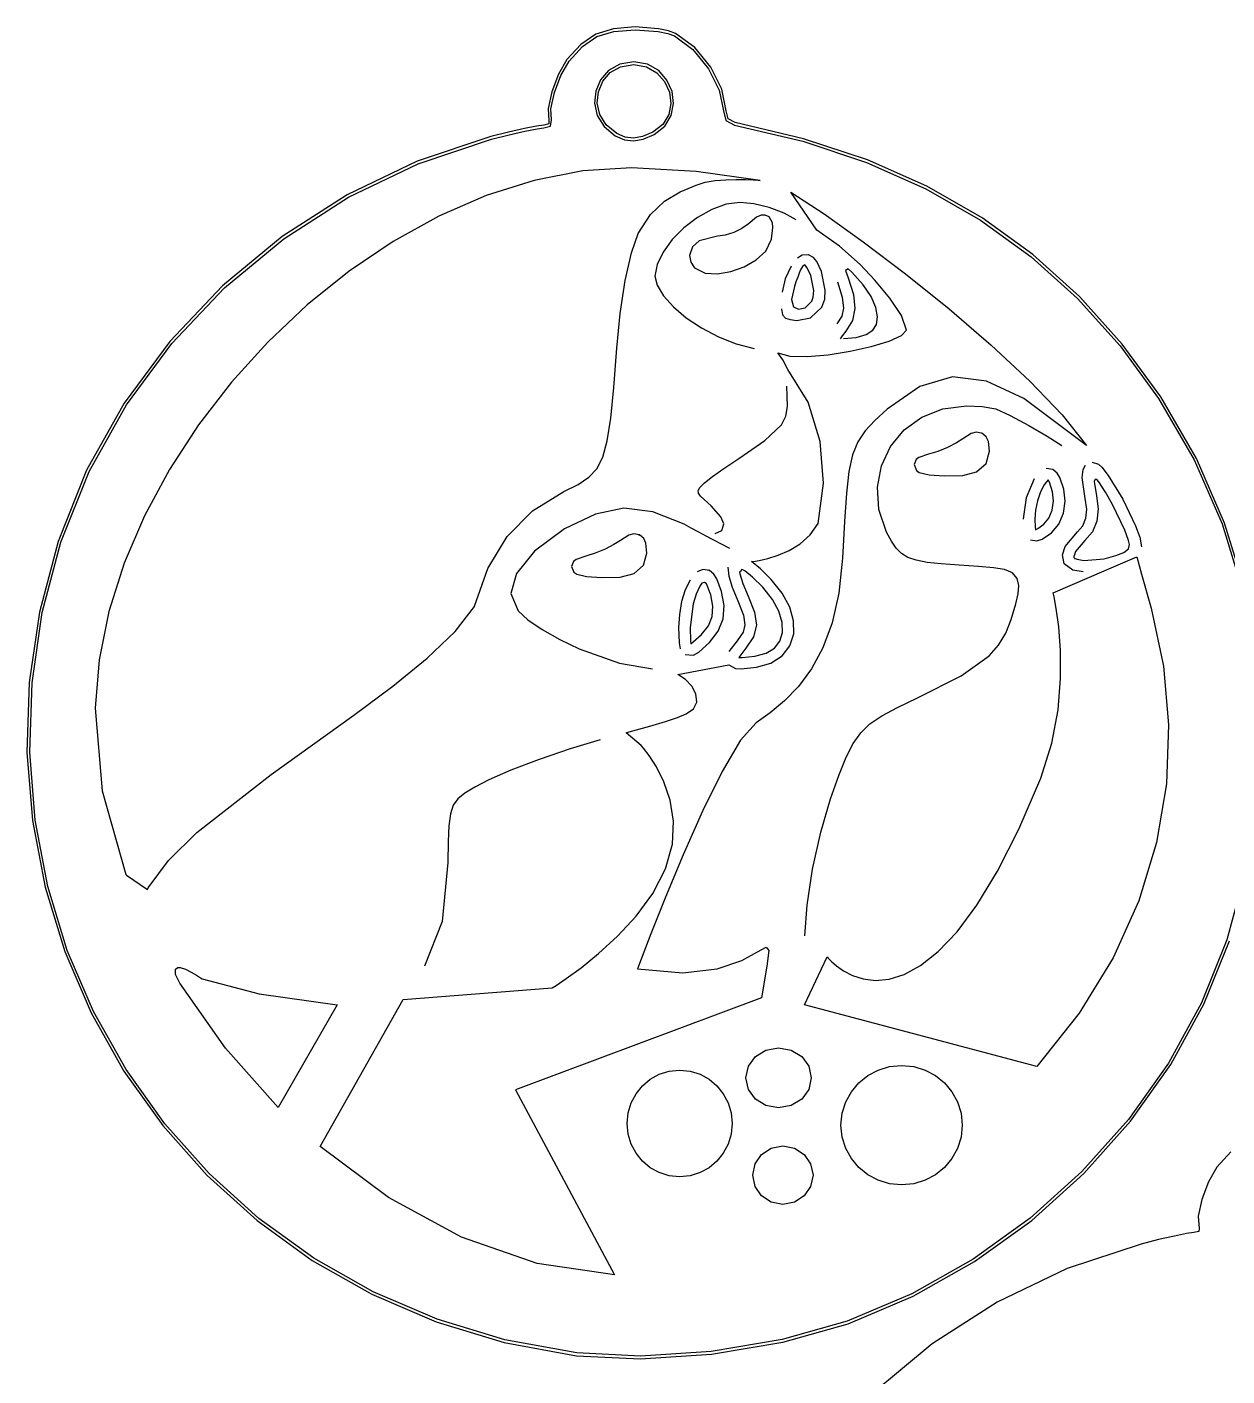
# Model space of a CAD drawing. Extents: x 23 to 528, y 384 to 592.
# Drawn here: x 23.2 to 122.5, y 468.7 to 580.4 of the extents above; entities that cross this region are included whole.
import ezdxf

# ---------------------------------------------------------------- set-up
doc = ezdxf.new("R2010")
doc.units = 0
doc.layers.get('0').update_dxf_attribs({"linetype": 'CONTINUOUS'})

msp = doc.modelspace()

# ---------------------------------------------------------------- linework, layer by layer
at = {"color": 0}
for p, q in [((70.2441, 579.783), (68.997, 578.947)), ((69.143, 578.781), (70.3393, 579.586)), ((71.7077, 580.245), (70.2441, 579.783)), ((70.3393, 579.586), (71.749, 580.023)), ((73.502, 580.386), (71.7077, 580.245)), ((71.749, 580.023), (73.502, 580.157)), ((75.4475, 580.231), (73.502, 580.386)), ((73.502, 580.157), (75.4119, 580.005)), ((75.4119, 580.005), (76.2123, 579.843)), ((76.2674, 580.065), (75.4475, 580.231)), ((76.2123, 579.843), (76.7553, 579.653)), ((76.8615, 579.854), (76.2674, 580.065)), ((76.7553, 579.653), (78.2782, 578.513)), ((78.438, 578.675), (76.8615, 579.854)), ((68.997, 578.947), (67.8519, 577.684)), ((68.0325, 577.547), (69.143, 578.781)), ((78.2782, 578.513), (79.5775, 576.926)), ((79.7676, 577.053), (78.438, 578.675)), ((67.8519, 577.684), (67.1491, 576.471)), ((67.3573, 576.375), (68.0325, 577.547)), ((73.3915, 577.504), (72.2327, 577.31)), ((74.53, 577.307), (73.3915, 577.504)), ((67.1491, 576.471), (66.6076, 575.014)), ((66.8253, 574.95), (67.3573, 576.375)), ((71.3052, 576.788), (70.6328, 576.016)), ((70.8244, 575.896), (71.4446, 576.612)), ((72.2327, 577.31), (71.3052, 576.788)), ((71.4446, 576.612), (72.3057, 577.099)), ((72.3057, 577.099), (73.3915, 577.275)), ((73.3915, 577.275), (74.4541, 577.092)), ((74.4541, 577.092), (75.3152, 576.598)), ((75.4546, 576.774), (74.53, 577.307)), ((75.3152, 576.598), (75.9492, 575.871)), ((76.1393, 575.994), (75.4546, 576.774)), ((79.5775, 576.926), (80.4746, 575.151)), ((80.6909, 575.229), (79.7676, 577.053)), ((70.6328, 576.016), (70.2412, 575.084)), ((70.4617, 575.028), (70.8244, 575.896)), ((75.9492, 575.871), (76.3393, 574.996)), ((76.5584, 575.056), (76.1393, 575.994)), ((80.4746, 575.151), (80.8108, 573.454)), ((81.0383, 573.454), (80.6909, 575.229)), ((66.6076, 575.014), (66.3127, 573.631)), ((66.5399, 573.606), (66.8253, 574.95)), ((70.2412, 575.084), (70.1492, 574.072)), ((70.1492, 574.072), (70.3763, 573.059)), ((70.3735, 574.082), (70.4617, 575.028)), ((70.5831, 573.144), (70.3735, 574.082)), ((76.4589, 574.058), (76.2868, 573.137)), ((76.3393, 574.996), (76.4589, 574.058)), ((76.4921, 573.056), (76.6837, 574.047)), ((76.6837, 574.047), (76.5584, 575.056)), ((66.3127, 573.631), (66.3706, 572.611)), ((66.5826, 572.692), (66.5399, 573.606)), ((70.3763, 573.059), (70.9415, 572.135)), ((71.1094, 572.283), (70.5831, 573.144)), ((76.2868, 573.137), (75.7961, 572.315)), ((75.9629, 572.167), (76.4921, 573.056)), ((80.8108, 573.454), (81.0246, 572.632)), ((81.2052, 572.774), (81.0383, 573.454)), ((64.335, 571.976), (63.0273, 571.676)), ((65.3479, 572.181), (64.335, 571.976)), ((64.3834, 571.754), (65.3881, 571.955)), ((65.9377, 572.255), (65.3479, 572.181)), ((65.3881, 571.955), (65.9363, 572.026)), ((65.9363, 572.026), (66.5095, 572.188)), ((66.354, 572.357), (65.9377, 572.255)), ((66.3706, 572.611), (66.354, 572.357)), ((66.5095, 572.188), (66.5826, 572.692)), ((70.9415, 572.135), (71.8647, 571.38)), ((71.9776, 571.578), (71.1094, 572.283)), ((75.7961, 572.315), (74.9653, 571.673)), ((75.0715, 571.475), (75.9629, 572.167)), ((81.0246, 572.632), (81.7301, 572.255)), ((81.7742, 572.477), (81.2052, 572.774)), ((81.7301, 572.255), (87.3813, 570.921)), ((87.4434, 571.137), (81.7742, 572.477)), ((61.5678, 571.309), (55.4524, 569.281)), ((55.5378, 569.069), (61.626, 571.087)), ((63.0273, 571.676), (61.5678, 571.309)), ((61.626, 571.087), (63.0813, 571.458)), ((63.0813, 571.458), (64.3834, 571.754)), ((71.8647, 571.38), (72.62, 571.055)), ((72.6817, 571.267), (71.9776, 571.578)), ((72.62, 571.055), (73.3806, 570.96)), ((73.3778, 571.179), (72.6817, 571.267)), ((74.1204, 571.313), (73.3778, 571.179)), ((73.3806, 570.96), (74.1839, 571.101)), ((74.9653, 571.673), (74.1204, 571.313)), ((74.1839, 571.101), (75.0715, 571.475)), ((87.3813, 570.921), (92.6553, 569.168)), ((92.7379, 569.38), (87.4434, 571.137)), ((55.4524, 569.281), (49.6658, 566.505)), ((49.7777, 566.304), (55.5378, 569.069)), ((69.1734, 568.473), (65.1482, 567.69)), ((73.2095, 568.738), (69.1734, 568.473)), ((78.5703, 568.434), (73.2095, 568.738)), ((83.844, 567.679), (78.5703, 568.434)), ((92.6553, 569.168), (97.5596, 566.999)), ((97.6616, 567.2), (92.7379, 569.38)), ((65.1482, 567.69), (61.1671, 566.431)), ((77.2213, 566.727), (78.5523, 567.305)), ((78.5523, 567.305), (79.2925, 567.531)), ((79.2925, 567.531), (80.1328, 567.669)), ((80.1328, 567.669), (81.0122, 567.743)), ((81.0122, 567.743), (81.8677, 567.764)), ((81.8677, 567.764), (82.641, 567.754)), ((82.641, 567.754), (83.2679, 567.725)), ((83.2679, 567.725), (83.6895, 567.694)), ((83.6895, 567.694), (83.844, 567.679)), ((49.6658, 566.505), (44.2764, 563.047)), ((44.4115, 562.86), (49.7777, 566.304)), ((61.1671, 566.431), (57.2643, 564.73)), ((75.9435, 565.972), (77.2213, 566.727)), ((88.5458, 563.563), (86.3836, 566.713)), ((86.3836, 566.713), (89.1466, 564.907)), ((97.5596, 566.999), (102.102, 564.402)), ((102.224, 564.589), (97.6616, 567.2)), ((74.7695, 564.875), (75.9435, 565.972)), ((79.8491, 565.277), (78.6585, 564.607)), ((81.045, 565.714), (79.8491, 565.277)), ((82.1778, 565.87), (81.045, 565.714)), ((83.3314, 565.753), (82.1778, 565.87)), ((84.6116, 565.439), (83.3314, 565.753)), ((85.8421, 564.981), (84.6116, 565.439)), ((57.2643, 564.73), (53.4734, 562.631)), ((73.75, 563.277), (74.7695, 564.875)), ((78.6585, 564.607), (77.5451, 563.757)), ((82.8601, 564.06), (82.3528, 563.7)), ((83.5533, 564.638), (82.8601, 564.06)), ((83.9488, 564.811), (83.5533, 564.638)), ((83.9791, 564.811), (83.9488, 564.811)), ((84.2656, 564.815), (83.9791, 564.811)), ((84.5951, 564.67), (84.2656, 564.815)), ((84.8857, 564.187), (84.5951, 564.67)), ((84.9175, 563.785), (84.8857, 564.187)), ((86.8497, 564.43), (85.8421, 564.981)), ((89.1466, 564.907), (92.3823, 562.606)), ((102.102, 564.402), (106.292, 561.372)), ((106.434, 561.548), (102.224, 564.589)), ((44.2764, 563.047), (39.3555, 558.969)), ((39.5125, 558.804), (44.4115, 562.86)), ((73.1972, 561.679), (73.75, 563.277)), ((77.5451, 563.757), (76.5761, 562.786)), ((80.3381, 563.062), (78.8127, 562.684)), ((80.9583, 563.146), (80.3381, 563.062)), ((81.6762, 563.376), (80.9583, 563.146)), ((82.3528, 563.7), (81.6762, 563.376)), ((84.7908, 562.815), (84.9175, 563.785)), ((90.4268, 562.254), (88.5458, 563.563)), ((53.4734, 562.631), (49.827, 560.169)), ((75.8183, 561.749), (75.3251, 560.719)), ((76.5761, 562.786), (75.8183, 561.749)), ((78.2479, 562.183), (78.0066, 561.456)), ((78.8127, 562.684), (78.2479, 562.183)), ((83.5215, 561.097), (84.3361, 561.841)), ((84.3361, 561.841), (84.7908, 562.815)), ((92.1272, 560.737), (90.4268, 562.254)), ((92.3823, 562.606), (95.8949, 559.943)), ((72.6944, 559.389), (73.1972, 561.679)), ((75.3251, 560.719), (75.1487, 559.752)), ((78.0066, 561.456), (78.1128, 560.913)), ((78.1128, 560.913), (78.413, 560.462)), ((82.5211, 560.536), (83.5215, 561.097)), ((87.3263, 561.485), (86.9389, 561.241)), ((87.8388, 561.523), (87.3263, 561.485)), ((87.5496, 560.709), (87.3538, 560.571)), ((87.7454, 560.447), (87.5496, 560.709)), ((87.8625, 561.513), (87.8388, 561.523)), ((88.2731, 561.291), (87.8625, 561.513)), ((87.8625, 561.513), (87.8625, 561.513)), ((88.5363, 560.97), (88.2731, 561.291)), ((88.9261, 560.148), (88.5363, 560.97)), ((93.3609, 559.439), (92.1272, 560.737)), ((106.292, 561.372), (110.14, 557.904)), ((110.3, 558.066), (106.434, 561.548)), ((49.827, 560.169), (46.3599, 557.378)), ((75.1487, 559.752), (75.3346, 559.001)), ((78.413, 560.462), (79.3101, 560.017)), ((79.3101, 560.017), (80.3356, 559.957)), ((80.3356, 559.957), (81.4282, 560.148)), ((81.4282, 560.148), (82.5211, 560.536)), ((85.936, 559.537), (85.6809, 558.44)), ((86.414, 560.578), (85.936, 559.537)), ((86.9678, 559.682), (86.8193, 559.28)), ((87.0906, 560.007), (86.9678, 559.682)), ((87.1432, 560.137), (87.0906, 560.007)), ((87.2024, 560.292), (87.1432, 560.137)), ((87.3538, 560.571), (87.2024, 560.292)), ((88.0389, 559.816), (87.7454, 560.447)), ((88.2922, 558.567), (88.0389, 559.816)), ((89.2433, 558.592), (88.9261, 560.148)), ((91.149, 560.373), (90.9175, 560.222)), ((90.9175, 560.222), (91.1447, 559.608)), ((91.1447, 559.608), (91.5818, 558.229)), ((91.4506, 560.081), (91.149, 560.373)), ((92.3756, 559.043), (91.4506, 560.081)), ((95.8949, 559.943), (99.4929, 557.047)), ((39.3555, 558.969), (34.9718, 554.344)), ((35.1469, 554.196), (39.5125, 558.804)), ((72.2683, 556.666), (72.6944, 559.389)), ((75.3346, 559.001), (75.8596, 558.14)), ((86.6895, 558.913), (86.4514, 557.83)), ((86.8193, 559.28), (86.6895, 558.913)), ((88.2523, 558.024), (88.2922, 558.567)), ((89.2006, 557.858), (89.2433, 558.592)), ((90.2518, 559.276), (90.6487, 558.024)), ((93.0356, 558.063), (92.3756, 559.043)), ((94.6037, 557.95), (93.3609, 559.439)), ((46.3599, 557.378), (43.1063, 554.306)), ((75.8596, 558.14), (76.6713, 557.227)), ((86.4514, 557.83), (86.4514, 557.837)), ((86.4514, 557.837), (86.4514, 557.823)), ((86.4514, 557.823), (86.6041, 557.23)), ((87.5771, 557.135), (88.1433, 557.685)), ((88.1433, 557.685), (88.2523, 558.024)), ((88.9512, 557.191), (89.2006, 557.858)), ((90.6487, 558.024), (90.7563, 557.114)), ((91.5818, 558.229), (91.7085, 557.082)), ((93.4339, 557.17), (93.0356, 558.063)), ((95.5682, 556.496), (94.6037, 557.95)), ((110.14, 557.904), (113.651, 553.995)), ((113.826, 554.14), (110.3, 558.066)), ((71.9832, 553.812), (72.2683, 556.666)), ((76.6713, 557.227), (77.7392, 556.323)), ((77.7392, 556.323), (79.0056, 555.484)), ((85.6107, 557.068), (85.6947, 556.546)), ((85.6947, 556.546), (85.9511, 556.278)), ((85.9511, 556.278), (86.3547, 556.161)), ((86.3547, 556.161), (86.8839, 556.094)), ((86.6041, 557.23), (87.0176, 557.018)), ((86.8839, 556.094), (88.0181, 556.306)), ((87.0176, 557.018), (87.5771, 557.135)), ((88.0181, 556.306), (88.9512, 557.191)), ((90.6198, 556.44), (90.2173, 555.816)), ((90.7563, 557.114), (90.6198, 556.44)), ((91.7085, 557.082), (91.4936, 556.094)), ((93.5799, 556.394), (93.4339, 557.17)), ((93.4875, 555.77), (93.5799, 556.394)), ((95.9735, 555.293), (95.5682, 556.496)), ((99.4929, 557.047), (102.984, 554.048)), ((79.0056, 555.484), (80.4072, 554.75)), ((90.9493, 555.216), (90.6473, 554.81)), ((91.4936, 556.094), (90.9493, 555.216)), ((92.6359, 554.916), (93.1817, 555.283)), ((93.1817, 555.283), (93.4875, 555.77)), ((95.5657, 554.856), (95.9735, 555.293)), ((34.9718, 554.344), (31.1947, 549.233)), ((31.3862, 549.106), (35.1469, 554.196)), ((43.1063, 554.306), (40.0981, 550.986)), ((80.4072, 554.75), (81.8804, 554.161)), ((81.8804, 554.161), (83.3699, 553.762)), ((90.6473, 554.81), (90.4889, 554.581)), ((90.7673, 554.591), (91.8132, 554.694)), ((91.3021, 553.54), (93.0465, 553.935)), ((91.8132, 554.694), (92.6359, 554.916)), ((93.0465, 553.935), (94.5293, 554.387)), ((94.5293, 554.387), (95.5657, 554.856)), ((102.984, 554.048), (106.174, 551.078)), ((113.651, 553.995), (116.836, 549.638)), ((117.025, 549.765), (113.826, 554.14)), ((71.7338, 550.534), (71.9832, 553.812)), ((85.743, 552.842), (85.3267, 553.417)), ((85.3267, 553.417), (86.3053, 553.141)), ((86.1508, 552.041), (85.743, 552.842)), ((86.3053, 553.141), (87.7478, 553.103)), ((87.7478, 553.103), (89.4747, 553.247)), ((89.4747, 553.247), (91.3021, 553.54)), ((87.8445, 549.321), (86.1508, 552.041)), ((40.0981, 550.986), (37.3698, 547.455)), ((86.1039, 549.818), (86.0778, 550.644)), ((97.0813, 550.637), (94.3681, 548.739)), ((99.7768, 551.42), (97.0813, 550.637)), ((102.593, 551.074), (99.774, 551.42)), ((99.774, 551.42), (99.7768, 551.42)), ((105.678, 549.638), (102.593, 551.074)), ((106.174, 551.078), (108.87, 548.266)), ((71.4844, 548.012), (71.7338, 550.534)), ((86.1095, 548.979), (86.1039, 549.818)), ((110.883, 545.74), (105.678, 549.638)), ((116.836, 549.638), (119.779, 544.565)), ((119.981, 544.668), (117.025, 549.765)), ((31.1947, 549.233), (28.0941, 543.698)), ((28.2994, 543.599), (31.3862, 549.106)), ((85.9839, 548.174), (86.1095, 548.979)), ((88.8199, 546.075), (87.8445, 549.321)), ((94.3681, 548.739), (93.3468, 547.814)), ((97.2358, 548.093), (98.9736, 548.785)), ((98.9736, 548.785), (100.949, 549.028)), ((100.949, 549.028), (102.228, 548.957)), ((102.228, 548.957), (103.356, 548.763)), ((103.356, 548.763), (104.56, 548.22)), ((37.3698, 547.455), (34.9567, 543.754)), ((71.1951, 546.125), (71.4844, 548.012)), ((84.238, 546.153), (85.6188, 547.465)), ((85.6188, 547.465), (85.9839, 548.174)), ((93.3468, 547.814), (92.5477, 546.961)), ((95.782, 547.028), (97.2358, 548.093)), ((104.56, 548.22), (106.092, 547.405)), ((106.092, 547.405), (107.629, 546.516)), ((108.87, 548.266), (110.883, 545.74)), ((70.823, 544.766), (71.1951, 546.125)), ((82.0967, 544.664), (84.238, 546.153)), ((92.5477, 546.961), (91.9455, 546.054)), ((94.6549, 545.659), (95.782, 547.028)), ((100.642, 546.301), (100.113, 545.962)), ((101.333, 546.742), (100.642, 546.301)), ((101.747, 546.848), (101.333, 546.742)), ((102.144, 546.774), (101.747, 546.848)), ((102.18, 546.777), (102.144, 546.774)), ((102.216, 546.76), (102.18, 546.777)), ((102.573, 546.453), (102.216, 546.76)), ((102.749, 546.068), (102.573, 546.453)), ((107.629, 546.516), (108.843, 545.751)), ((89.0916, 542.625), (88.8199, 546.075)), ((91.5113, 544.971), (91.2096, 543.595)), ((91.9455, 546.054), (91.5113, 544.971)), ((93.901, 544.057), (94.6549, 545.659)), ((97.7882, 545.01), (96.9931, 544.735)), ((98.5573, 545.25), (97.7882, 545.01)), ((99.3757, 545.588), (98.5573, 545.25)), ((100.113, 545.962), (99.3757, 545.588)), ((102.563, 544.255), (102.838, 545.26)), ((102.838, 545.26), (102.749, 546.068)), ((70.3351, 543.814), (70.823, 544.766)), ((80.844, 543.846), (82.0967, 544.664)), ((93.5634, 542.297), (93.901, 544.057)), ((96.7687, 544.569), (96.6089, 544.156)), ((96.6089, 544.156), (96.792, 543.669)), ((96.9931, 544.735), (96.7687, 544.569)), ((101.779, 543.556), (102.563, 544.255)), ((110.593, 543.75), (110.801, 544.114)), ((111.35, 544.35), (111.857, 544.206)), ((111.857, 544.206), (112.135, 543.941)), ((112.135, 543.941), (112.679, 543.264)), ((119.779, 544.565), (122.096, 539.246)), ((122.309, 539.323), (119.981, 544.668)), ((28.0941, 543.698), (25.7404, 537.806)), ((25.9567, 537.736), (28.2994, 543.599)), ((34.9567, 543.754), (32.891, 539.919)), ((68.7945, 542.519), (69.6845, 543.112)), ((69.6845, 543.112), (70.3351, 543.814)), ((79.2469, 542.657), (79.8999, 543.175)), ((79.8999, 543.175), (80.844, 543.846)), ((91.2096, 543.595), (90.9973, 541.803)), ((96.792, 543.669), (97.0291, 543.5)), ((97.0291, 543.5), (97.8394, 543.324)), ((97.8394, 543.324), (99.103, 543.243)), ((99.103, 543.243), (100.63, 543.271)), ((100.63, 543.271), (101.779, 543.556)), ((106.555, 542.978), (105.893, 541.412)), ((107.567, 542.738), (107.359, 542.477)), ((108.099, 543.765), (107.53, 543.839)), ((107.71, 542.907), (107.567, 542.738)), ((107.801, 542.706), (107.71, 542.907)), ((108.46, 543.461), (108.099, 543.765)), ((108.672, 543.087), (108.46, 543.461)), ((108.988, 542.138), (108.672, 543.087)), ((110.509, 543.084), (110.593, 543.75)), ((110.767, 541.362), (110.509, 543.084)), ((111.574, 542.886), (111.51, 542.766)), ((111.51, 542.766), (111.691, 541.588)), ((111.628, 542.96), (111.574, 542.886)), ((111.719, 542.929), (111.628, 542.96)), ((111.895, 542.731), (111.719, 542.929)), ((112.448, 541.881), (111.895, 542.731)), ((112.679, 543.264), (113.876, 541.295)), ((65.0088, 540.325), (67.6039, 541.923)), ((67.6039, 541.923), (68.7945, 542.519)), ((78.7259, 542.004), (78.8666, 542.255)), ((78.7467, 541.803), (78.7259, 542.004)), ((78.9146, 541.556), (78.7467, 541.803)), ((78.8666, 542.255), (79.2469, 542.657)), ((88.6725, 539.284), (89.0916, 542.625)), ((90.9973, 541.803), (90.8322, 539.454)), ((93.69, 540.445), (93.5634, 542.297)), ((107.076, 541.905), (106.832, 541.172)), ((107.359, 542.477), (107.076, 541.905)), ((108.066, 541.902), (107.801, 542.706)), ((108.14, 541.158), (108.066, 541.902)), ((109.115, 541.14), (108.988, 542.138)), ((113.034, 540.854), (112.448, 541.881)), ((72.584, 540.54), (70.2123, 540.068)), ((74.9709, 540.254), (72.584, 540.54)), ((79.8036, 540.738), (78.9146, 541.556)), ((80.5988, 539.849), (79.8036, 540.738)), ((105.893, 541.412), (105.638, 539.658)), ((106.832, 541.172), (106.659, 540.385)), ((108.02, 540.399), (108.14, 541.158)), ((108.979, 540.145), (109.115, 541.14)), ((110.896, 540.48), (110.767, 541.362)), ((111.691, 541.588), (111.844, 540.494)), ((114.053, 538.745), (113.034, 540.854)), ((113.876, 541.295), (114.935, 539.097)), ((32.891, 539.919), (31.207, 535.989)), ((62.9059, 538.201), (65.0088, 540.325)), ((70.2123, 540.068), (67.6698, 538.833)), ((77.5642, 539.217), (74.9709, 540.254)), ((80.8397, 539.267), (80.5988, 539.849)), ((90.8322, 539.454), (90.6709, 536.409)), ((94.3254, 538.572), (93.69, 540.445)), ((105.638, 539.658), (105.638, 539.655)), ((106.659, 540.385), (106.59, 539.648)), ((106.59, 539.648), (106.631, 538.97)), ((107.356, 539.235), (107.752, 539.729)), ((107.752, 539.729), (108.02, 540.399)), ((108.593, 539.242), (108.979, 540.145)), ((110.561, 539.09), (110.822, 539.722)), ((110.822, 539.722), (110.896, 540.48)), ((111.735, 539.482), (111.366, 538.596)), ((111.844, 540.494), (111.735, 539.482)), ((67.6698, 538.833), (65.1619, 536.991)), ((72.9753, 538.325), (72.2849, 537.88)), ((73.3901, 538.427), (72.9753, 538.325)), ((73.8586, 538.339), (73.3901, 538.427)), ((73.8297, 538.353), (73.7979, 538.353)), ((73.7979, 538.353), (73.8586, 538.339)), ((73.8586, 538.339), (73.8297, 538.353)), ((74.217, 538.036), (73.8586, 538.339)), ((78.1583, 538.907), (77.5642, 539.217)), ((78.7259, 538.596), (78.1583, 538.907)), ((79.1503, 538.36), (78.7259, 538.596)), ((79.3186, 538.265), (79.1503, 538.36)), ((81.3361, 537.214), (79.3186, 538.265)), ((80.1412, 538.445), (80.6842, 538.695)), ((80.6842, 538.695), (80.8397, 539.267)), ((87.1816, 537.612), (88.0085, 538.346)), ((88.0085, 538.346), (88.6725, 539.284)), ((94.7222, 537.813), (94.3254, 538.572)), ((106.631, 538.97), (106.664, 538.773)), ((106.664, 538.773), (106.841, 538.872)), ((106.841, 538.872), (107.356, 539.235)), ((107.196, 537.986), (107.964, 538.515)), ((107.964, 538.515), (108.593, 539.242)), ((109.113, 537.39), (110.133, 538.6)), ((110.133, 538.6), (110.561, 539.09)), ((111.366, 538.596), (110.742, 537.88)), ((114.363, 537.873), (114.053, 538.745)), ((114.935, 539.097), (115.287, 538.163)), ((122.096, 539.246), (123.779, 533.728)), ((124, 533.781), (122.309, 539.323)), ((25.7404, 537.806), (24.1997, 531.957)), ((24.4216, 531.911), (25.9567, 537.736)), ((61.3047, 535.566), (62.9059, 538.201)), ((71.0173, 537.168), (70.1985, 536.829)), ((71.7557, 537.542), (71.0173, 537.168)), ((72.2849, 537.88), (71.7557, 537.542)), ((74.3934, 537.651), (74.217, 538.036)), ((74.4802, 536.84), (74.3934, 537.651)), ((86.2679, 537.058), (87.1816, 537.612)), ((95.1149, 537.235), (94.7222, 537.813)), ((95.5506, 536.804), (95.1149, 537.235)), ((106.229, 537.93), (106.75, 537.841)), ((106.75, 537.841), (107.196, 537.986)), ((108.877, 536.702), (109.113, 537.39)), ((110.742, 537.88), (109.962, 536.963)), ((113.973, 536.893), (114.358, 537.185)), ((114.358, 537.185), (114.445, 537.556)), ((114.445, 537.556), (114.363, 537.873)), ((115.287, 538.163), (115.429, 537.351)), ((65.1619, 536.991), (63.6707, 535.153)), ((68.4114, 536.152), (68.2516, 535.735)), ((68.6361, 536.317), (68.4114, 536.152)), ((69.4298, 536.589), (68.6361, 536.317)), ((70.1985, 536.829), (69.4298, 536.589)), ((74.2061, 535.834), (74.4802, 536.84)), ((83.1303, 536.127), (83.3067, 536.148)), ((83.8786, 535.524), (83.1303, 536.127)), ((83.3067, 536.148), (83.7875, 536.226)), ((83.7875, 536.226), (84.4931, 536.388)), ((84.4931, 536.388), (85.3447, 536.656)), ((85.3447, 536.656), (86.2679, 537.058)), ((90.6709, 536.409), (90.3841, 533.527)), ((96.0783, 536.483), (95.5506, 536.804)), ((96.7659, 536.243), (96.0783, 536.483)), ((97.6725, 536.067), (96.7659, 536.243)), ((98.8427, 535.936), (97.6725, 536.067)), ((109.037, 535.958), (108.877, 536.702)), ((109.83, 536.561), (109.827, 536.501)), ((109.827, 536.501), (109.837, 536.466)), ((109.839, 536.579), (109.83, 536.561)), ((109.837, 536.466), (109.846, 536.448)), ((109.845, 536.617), (109.839, 536.579)), ((109.962, 536.963), (109.845, 536.617)), ((109.846, 536.448), (109.874, 536.413)), ((109.874, 536.413), (109.893, 536.399)), ((109.893, 536.399), (109.929, 536.381)), ((109.929, 536.381), (109.941, 536.381)), ((109.941, 536.381), (109.948, 536.377)), ((109.948, 536.377), (110.093, 536.321)), ((110.093, 536.321), (110.657, 536.212)), ((110.657, 536.212), (112.345, 536.363)), ((112.345, 536.363), (113.298, 536.631)), ((112.539, 535.446), (115.05, 536.522)), ((113.298, 536.631), (113.973, 536.893)), ((115.05, 536.522), (115.429, 535.093)), ((31.207, 535.989), (29.9393, 532.003)), ((60.2121, 532.444), (61.3047, 535.566)), ((63.6707, 535.153), (63.216, 533.495)), ((68.2516, 535.735), (68.4347, 535.249)), ((68.4347, 535.249), (68.6717, 535.079)), ((68.6717, 535.079), (69.4821, 534.903)), ((72.2725, 534.85), (73.4233, 535.136)), ((73.4233, 535.136), (74.2061, 535.834)), ((79.1161, 535.488), (78.6296, 535.287)), ((79.6643, 535.4), (79.1161, 535.488)), ((79.6325, 535.418), (79.5983, 535.418)), ((79.5983, 535.418), (79.6643, 535.4)), ((79.6643, 535.4), (79.6325, 535.418)), ((80.0308, 535.09), (79.6643, 535.4)), ((80.2665, 534.698), (80.0308, 535.09)), ((81.1872, 535.665), (81.2532, 534.917)), ((81.2532, 534.917), (81.5301, 534.01)), ((82.2427, 535.27), (82.1588, 535.28)), ((82.1588, 535.28), (82.1835, 535.114)), ((82.1835, 535.114), (82.4258, 534.331)), ((82.302, 535.467), (82.2427, 535.27)), ((82.4329, 535.446), (82.302, 535.467)), ((82.5832, 535.361), (82.4329, 535.446)), ((83.2309, 534.836), (82.5832, 535.361)), ((84.7644, 534.649), (83.8786, 535.524)), ((100.324, 535.834), (98.8427, 535.936)), ((101.946, 535.735), (100.324, 535.834)), ((103.18, 535.623), (101.946, 535.735)), ((104.087, 535.467), (103.18, 535.623)), ((104.742, 535.199), (104.087, 535.467)), ((105.143, 534.741), (104.742, 535.199)), ((108.113, 533.552), (112.539, 535.446)), ((109.736, 535.418), (109.037, 535.958)), ((110.601, 535.277), (109.736, 535.418)), ((115.429, 535.093), (116.218, 532.264)), ((69.4821, 534.903), (70.7457, 534.825)), ((70.7457, 534.825), (72.2725, 534.85)), ((78.0493, 534.603), (77.6496, 533.795)), ((78.8529, 534.106), (78.5467, 533.428)), ((79.0374, 534.335), (78.8529, 534.106)), ((79.2469, 534.398), (79.0374, 534.335)), ((79.393, 534.314), (79.2469, 534.398)), ((79.412, 534.285), (79.393, 534.314)), ((79.7624, 533.372), (79.412, 534.285)), ((80.669, 533.654), (80.2665, 534.698)), ((80.2665, 534.698), (80.2665, 534.698)), ((81.5301, 534.01), (82.0113, 532.878)), ((82.4258, 534.331), (82.8767, 533.266)), ((84.0673, 534.01), (83.2309, 534.836)), ((84.879, 533.005), (84.0673, 534.01)), ((85.6781, 533.516), (84.7644, 534.649)), ((105.281, 534.144), (105.143, 534.741)), ((105.204, 533.46), (105.281, 534.144)), ((63.216, 533.495), (63.8168, 532.045)), ((77.3546, 532.814), (77.1715, 531.749)), ((77.6496, 533.795), (77.3546, 532.814)), ((78.5467, 533.428), (78.3209, 532.624)), ((79.9525, 532.44), (79.7624, 533.372)), ((80.8881, 532.493), (80.669, 533.654)), ((82.0113, 532.878), (82.4713, 531.707)), ((82.8767, 533.266), (83.3935, 531.957)), ((85.4135, 532.021), (84.879, 533.005)), ((86.3039, 532.37), (85.6781, 533.516)), ((90.3841, 533.527), (89.8289, 531.065)), ((105.013, 532.624), (105.204, 533.46)), ((108.191, 533.209), (108.113, 533.552)), ((108.373, 532.239), (108.191, 533.209)), ((24.1997, 531.957), (23.3467, 526.126)), ((23.5727, 526.105), (24.4216, 531.911)), ((29.9393, 532.003), (29.1221, 527.995)), ((58.608, 530.345), (60.1969, 532.405)), ((60.1969, 532.405), (60.2079, 532.423)), ((60.2079, 532.423), (60.2121, 532.444)), ((63.8168, 532.045), (64.6232, 531.305)), ((77.1715, 531.749), (77.1042, 530.684)), ((78.3209, 532.624), (78.0563, 530.677)), ((79.5722, 530.821), (79.889, 531.594)), ((79.889, 531.594), (79.9525, 532.44)), ((80.7918, 531.386), (80.8881, 532.493)), ((82.4713, 531.707), (82.5969, 530.906)), ((83.3935, 531.957), (83.5462, 530.871)), ((85.6823, 531.096), (85.4135, 532.021)), ((86.6292, 531.234), (86.3039, 532.37)), ((104.646, 531.329), (105.013, 532.624)), ((108.578, 530.737), (108.373, 532.239)), ((116.218, 532.264), (117.246, 527.48)), ((64.6232, 531.305), (65.8068, 530.5)), ((65.8068, 530.5), (67.262, 529.689)), ((77.1042, 530.684), (77.1426, 529.4)), ((78.0563, 530.677), (78.0852, 529.579)), ((78.9961, 530.102), (79.5722, 530.821)), ((80.3836, 530.359), (80.7918, 531.386)), ((82.5969, 530.906), (82.4385, 530.285)), ((83.5462, 530.871), (83.2997, 529.904)), ((85.7003, 530.267), (85.6823, 531.096)), ((86.6454, 530.144), (86.6292, 531.234)), ((89.8289, 531.065), (89.0503, 528.983)), ((104.189, 530.207), (104.646, 531.329)), ((108.724, 528.782), (108.578, 530.737)), ((56.2942, 528.133), (58.608, 530.345)), ((67.262, 529.689), (68.8841, 528.923)), ((77.1426, 529.4), (77.2446, 528.92)), ((78.0852, 529.579), (78.1085, 529.318)), ((78.1085, 529.318), (78.3138, 529.481)), ((78.3138, 529.481), (78.9961, 530.102)), ((78.7742, 528.634), (79.6685, 529.442)), ((79.6685, 529.442), (80.3836, 530.359)), ((81.9422, 529.565), (81.2768, 528.69)), ((82.4385, 530.285), (81.9422, 529.565)), ((83.2997, 529.904), (82.6742, 528.973)), ((85.0456, 528.969), (85.4879, 529.555)), ((85.4879, 529.555), (85.7003, 530.267)), ((86.3244, 529.149), (86.6454, 530.144)), ((103.592, 529.223), (104.189, 530.207)), ((68.8841, 528.923), (72.2147, 527.731)), ((77.6524, 528.429), (78.3399, 528.391)), ((78.3399, 528.391), (78.7742, 528.634)), ((82.2523, 528.419), (82.0872, 528.186)), ((82.6742, 528.973), (82.2523, 528.419)), ((82.3736, 528.197), (83.4196, 528.302)), ((83.4196, 528.302), (84.358, 528.546)), ((84.358, 528.546), (85.0456, 528.969)), ((84.7397, 527.713), (85.6767, 528.32)), ((85.6767, 528.32), (86.3244, 529.149)), ((89.0503, 528.983), (88.0992, 527.241)), ((100.499, 526.68), (102.809, 528.334)), ((102.809, 528.334), (103.592, 529.223)), ((108.731, 526.464), (108.724, 528.782)), ((29.1221, 527.995), (28.79, 524.009)), ((53.4335, 525.808), (56.2942, 528.133)), ((72.2147, 527.731), (74.9515, 527.251)), ((77.0393, 526.782), (81.2768, 527.572)), ((81.2768, 527.572), (81.806, 527.286)), ((81.806, 527.286), (82.2868, 527.251)), ((82.0872, 528.186), (82.3736, 528.197)), ((82.2868, 527.251), (83.5505, 527.378)), ((83.5505, 527.378), (84.7397, 527.713)), ((88.0992, 527.241), (87.0246, 525.791)), ((117.246, 527.48), (117.677, 522.626)), ((23.3467, 526.126), (23.1565, 520.361)), ((23.3826, 520.365), (23.5727, 526.105)), ((77.676, 526.359), (77.0393, 526.782)), ((78.1967, 525.808), (77.676, 526.359)), ((96.8872, 524.845), (100.499, 526.68)), ((108.516, 523.871), (108.731, 526.464)), ((50.2087, 523.409), (53.4335, 525.808)), ((78.529, 525.173), (78.1967, 525.808)), ((78.6021, 524.482), (78.529, 525.173)), ((87.0246, 525.791), (85.8711, 524.595)), ((28.79, 524.009), (29.3894, 517.155)), ((77.7378, 523.533), (78.3332, 523.942)), ((78.3332, 523.942), (78.6021, 524.482)), ((85.8711, 524.595), (84.6899, 523.61)), ((93.9271, 523.356), (95.2154, 524.048)), ((95.2154, 524.048), (96.8872, 524.845)), ((108.001, 521.092), (108.516, 523.871)), ((43.3723, 518.52), (50.2087, 523.409)), ((74.713, 522.499), (76.0307, 522.891)), ((76.0307, 522.891), (77.0213, 523.226)), ((77.0213, 523.226), (77.7378, 523.533)), ((83.5283, 522.788), (82.2357, 521.339)), ((84.6899, 523.61), (83.5283, 522.788)), ((92.1798, 521.963), (92.9418, 522.69)), ((92.9418, 522.69), (93.9271, 523.356)), ((72.7646, 521.952), (73.0222, 522.026)), ((74.016, 520.894), (72.7646, 521.952)), ((73.0222, 522.026), (74.713, 522.499)), ((91.5515, 521.077), (92.1798, 521.963)), ((117.677, 522.626), (117.494, 517.744)), ((68.1316, 520.622), (65.556, 519.748)), ((70.6205, 521.367), (68.1316, 520.622)), ((74.199, 520.682), (74.016, 520.894)), ((74.6594, 520.086), (74.199, 520.682)), ((82.2357, 521.339), (80.7145, 518.76)), ((90.974, 519.931), (91.5515, 521.077)), ((107.103, 518.213), (108.001, 521.092)), ((23.1565, 520.361), (23.6003, 514.699)), ((23.8235, 514.727), (23.3826, 520.365)), ((65.556, 519.748), (63.2065, 518.855)), ((75.2658, 519.141), (74.6594, 520.086)), ((90.3774, 518.435), (90.974, 519.931)), ((37.2318, 513.694), (43.3723, 518.52)), ((63.2065, 518.855), (61.3957, 518.054)), ((75.8927, 517.892), (75.2658, 519.141)), ((80.7145, 518.76), (79.0871, 515.465)), ((89.6895, 516.498), (90.3774, 518.435)), ((105.27, 513.98), (107.103, 518.213)), ((29.3894, 517.155), (31.349, 510.237)), ((60.2463, 517.469), (59.4018, 516.971)), ((61.3957, 518.054), (60.2463, 517.469)), ((76.4095, 516.378), (75.8927, 517.892)), ((117.494, 517.744), (116.678, 512.872)), ((58.4468, 515.955), (58.2069, 515.246)), ((58.8229, 516.491), (58.4468, 515.955)), ((59.4018, 516.971), (58.8229, 516.491)), ((76.6893, 514.646), (76.4095, 516.378)), ((88.8668, 513.722), (89.6895, 516.498)), ((58.2069, 515.246), (58.0746, 514.269)), ((79.0871, 515.465), (77.4774, 511.856)), ((23.6003, 514.699), (24.6517, 509.185)), ((24.8708, 509.238), (23.8235, 514.727)), ((58.0746, 514.269), (58.0168, 512.949)), ((76.6025, 512.734), (76.6893, 514.646)), ((88.1959, 510.671), (88.8668, 513.722)), ((103.496, 510.491), (105.27, 513.98)), ((34.8644, 511.376), (37.2318, 513.694)), ((58.0168, 512.949), (58.0044, 511.214)), ((76.0236, 510.685), (76.6025, 512.734)), ((116.678, 512.872), (115.214, 508.056)), ((77.4774, 511.856), (76.0099, 508.339)), ((33.2025, 509.129), (34.8644, 511.376)), ((58.0044, 511.21), (57.5374, 506.342)), ((58.0044, 511.214), (58.0044, 511.21)), ((74.9582, 508.656), (76.0236, 510.685)), ((87.7397, 507.697), (88.1959, 510.671)), ((101.787, 507.682), (103.496, 510.491)), ((124.065, 510.621), (122.494, 504.821)), ((26.4956, 503.94), (24.8708, 509.238)), ((31.349, 510.237), (31.3642, 510.194)), ((31.3642, 510.194), (31.4014, 510.173)), ((31.4014, 510.173), (33.1281, 508.995)), ((24.6517, 509.185), (26.2847, 503.865)), ((33.1281, 508.995), (33.2025, 509.129)), ((73.5902, 506.793), (74.9582, 508.656)), ((76.0099, 508.339), (74.8083, 505.322)), ((87.5647, 505.15), (87.7397, 507.697)), ((100.154, 505.488), (101.787, 507.682)), ((115.214, 508.056), (113.082, 503.336)), ((57.5374, 506.342), (56.0656, 502.645)), ((72.0549, 505.125), (73.5902, 506.793)), ((70.4868, 503.686), (72.0549, 505.125)), ((74.8083, 505.322), (73.9965, 503.216)), ((98.6042, 503.844), (100.154, 505.488)), ((122.494, 504.821), (120.392, 499.593)), ((26.2847, 503.865), (28.4716, 498.775)), ((28.6714, 498.874), (26.4956, 503.94)), ((69.0245, 502.504), (70.4868, 503.686)), ((82.3267, 503.121), (83.6454, 503.83)), ((83.6454, 503.83), (84.3608, 504.215)), ((84.3608, 504.215), (84.5813, 503.936)), ((84.5813, 503.936), (84.413, 502.648)), ((97.1448, 502.684), (98.6042, 503.844)), ((120.599, 499.495), (122.71, 504.751)), ((73.9965, 503.216), (73.6988, 502.423)), ((80.301, 502.423), (82.3267, 503.121)), ((84.413, 502.648), (83.9611, 500.013)), ((87.5302, 499.445), (89.3974, 503.41)), ((89.3974, 503.41), (89.487, 503.308)), ((89.487, 503.308), (89.7516, 503.036)), ((89.7516, 503.036), (90.1816, 502.662)), ((90.1816, 502.662), (90.7701, 502.253)), ((95.7848, 501.946), (97.1448, 502.684)), ((113.082, 503.336), (110.266, 498.754)), ((35.4542, 501.943), (35.4651, 502.401)), ((35.8179, 501.227), (35.4542, 501.943)), ((35.4651, 502.401), (35.6415, 502.518)), ((35.6415, 502.518), (35.8415, 502.528)), ((35.8415, 502.528), (36.2811, 502.391)), ((36.2811, 502.391), (36.7524, 502.154)), ((36.7524, 502.154), (37.192, 501.893)), ((37.192, 501.893), (37.5225, 501.678)), ((37.5225, 501.678), (37.6661, 501.579)), ((37.6661, 501.579), (42.3665, 500.362)), ((66.9576, 501.05), (67.8021, 501.615)), ((67.8021, 501.615), (69.0245, 502.504)), ((73.6988, 502.423), (77.4594, 502.077)), ((77.4594, 502.077), (80.301, 502.423)), ((90.7701, 502.253), (91.5074, 501.876)), ((91.5074, 501.876), (92.3851, 501.586)), ((92.3851, 501.586), (93.3965, 501.459)), ((93.3965, 501.459), (94.5335, 501.558)), ((94.5335, 501.558), (95.7848, 501.946)), ((39.587, 495.864), (35.8179, 501.227)), ((42.3665, 500.362), (48.8379, 499.435)), ((54.3031, 499.868), (66.6267, 500.846)), ((66.6267, 500.846), (66.9576, 501.05)), ((48.8379, 499.435), (43.9579, 490.929)), ((47.4225, 487.712), (54.3031, 499.868)), ((83.9611, 500.013), (63.5924, 492.393)), ((106.75, 494.348), (87.5302, 499.445)), ((120.392, 499.593), (117.656, 494.616)), ((117.85, 494.492), (120.599, 499.495)), ((28.4716, 498.775), (31.185, 493.959)), ((31.3724, 494.079), (28.6714, 498.874)), ((110.266, 498.754), (106.75, 494.348)), ((43.9579, 490.929), (39.587, 495.864)), ((84.3305, 495.692), (85.3846, 495.886)), ((85.3846, 495.886), (86.4376, 495.692)), ((82.889, 494.365), (83.469, 495.155)), ((83.469, 495.155), (84.3305, 495.692)), ((86.4376, 495.692), (87.2973, 495.155)), ((87.2973, 495.155), (87.8777, 494.365)), ((31.185, 493.959), (34.3986, 489.462)), ((34.5722, 489.599), (31.3724, 494.079)), ((74.7628, 493.282), (75.5001, 493.688)), ((75.5001, 493.688), (76.3157, 493.945)), ((76.3157, 493.945), (77.1924, 494.034)), ((77.1924, 494.034), (78.0673, 493.945)), ((78.0673, 493.945), (78.8829, 493.688)), ((78.8829, 493.688), (79.6216, 493.282)), ((82.6766, 493.391), (82.889, 494.365)), ((87.8777, 494.365), (88.0911, 493.391)), ((92.7626, 493.578), (93.6142, 494.034)), ((93.6142, 494.034), (94.5568, 494.323)), ((94.5568, 494.323), (95.5696, 494.425)), ((95.5696, 494.425), (96.581, 494.323)), ((96.581, 494.323), (97.5237, 494.034)), ((97.5237, 494.034), (98.3753, 493.578)), ((117.656, 494.616), (114.34, 489.948)), ((114.519, 489.804), (117.85, 494.492)), ((73.5887, 492.086), (74.1193, 492.742)), ((74.1193, 492.742), (74.7628, 493.282)), ((79.6216, 493.282), (80.264, 492.742)), ((80.264, 492.742), (80.7942, 492.086)), ((82.889, 492.421), (82.6766, 493.391)), ((88.0911, 493.391), (87.8777, 492.421)), ((91.4065, 492.245), (92.02, 492.975)), ((92.02, 492.975), (92.7626, 493.578)), ((98.3753, 493.578), (99.1196, 492.975)), ((99.1196, 492.975), (99.7313, 492.245)), ((63.5924, 492.393), (71.8012, 477.093)), ((73.1876, 491.338), (73.5887, 492.086)), ((80.7942, 492.086), (81.1953, 491.338)), ((83.469, 491.631), (82.889, 492.421)), ((84.3305, 491.098), (83.469, 491.631)), ((87.2973, 491.631), (86.4376, 491.098)), ((87.8777, 492.421), (87.2973, 491.631)), ((90.6515, 490.474), (90.9436, 491.402)), ((90.9436, 491.402), (91.4065, 492.245)), ((99.7313, 492.245), (100.195, 491.402)), ((100.195, 491.402), (100.487, 490.474)), ((72.8472, 489.617), (72.9354, 490.506)), ((72.9354, 490.506), (73.1876, 491.338)), ((81.1953, 491.338), (81.4476, 490.506)), ((81.4476, 490.506), (81.5372, 489.617)), ((85.3846, 490.901), (84.3305, 491.098)), ((86.4376, 491.098), (85.3846, 490.901)), ((90.5496, 489.476), (90.6515, 490.474)), ((100.487, 490.474), (100.59, 489.476)), ((34.3986, 489.462), (38.0848, 485.32)), ((38.2432, 485.479), (34.5722, 489.599)), ((72.9354, 488.728), (72.8472, 489.617)), ((81.5372, 489.617), (81.4476, 488.728)), ((90.6515, 488.481), (90.5496, 489.476)), ((100.59, 489.476), (100.487, 488.481)), ((114.34, 489.948), (110.502, 485.648)), ((110.665, 485.486), (114.519, 489.804)), ((73.1876, 487.899), (72.9354, 488.728)), ((81.4476, 488.728), (81.1953, 487.899)), ((90.9436, 487.549), (90.6515, 488.481)), ((100.487, 488.481), (100.195, 487.549)), ((53.0835, 483.489), (47.4225, 487.712)), ((73.5887, 487.147), (73.1876, 487.899)), ((74.1193, 486.495), (73.5887, 487.147)), ((80.7942, 487.147), (80.264, 486.495)), ((81.1953, 487.899), (80.7942, 487.147)), ((83.4429, 486.287), (83.9763, 487.056)), ((83.9763, 487.056), (84.7686, 487.578)), ((84.7686, 487.578), (85.7402, 487.765)), ((85.7402, 487.765), (86.7103, 487.578)), ((86.7103, 487.578), (87.5026, 487.056)), ((87.5026, 487.056), (88.036, 486.287)), ((91.4065, 486.71), (90.9436, 487.549)), ((100.195, 487.549), (99.7313, 486.71)), ((122.816, 487.274), (121.671, 486.011)), ((74.7628, 485.958), (74.1193, 486.495)), ((75.5001, 485.549), (74.7628, 485.958)), ((79.6216, 485.958), (78.8829, 485.549)), ((80.264, 486.495), (79.6216, 485.958)), ((83.2474, 485.345), (83.4429, 486.287)), ((88.036, 486.287), (88.2329, 485.345)), ((92.02, 485.976), (91.4065, 486.71)), ((92.7626, 485.373), (92.02, 485.976)), ((99.1196, 485.976), (98.3753, 485.373)), ((99.7313, 486.71), (99.1196, 485.976)), ((121.671, 486.011), (120.968, 484.794)), ((38.0848, 485.32), (42.219, 481.584)), ((42.358, 481.757), (38.2432, 485.479)), ((76.3157, 485.292), (75.5001, 485.549)), ((77.1924, 485.204), (76.3157, 485.292)), ((78.0673, 485.292), (77.1924, 485.204)), ((78.8829, 485.549), (78.0673, 485.292)), ((83.4429, 484.403), (83.2474, 485.345)), ((88.2329, 485.345), (88.036, 484.403)), ((93.6142, 484.918), (92.7626, 485.373)), ((94.5568, 484.628), (93.6142, 484.918)), ((97.5237, 484.918), (96.581, 484.628)), ((98.3753, 485.373), (97.5237, 484.918)), ((110.502, 485.648), (106.198, 481.767)), ((106.343, 481.591), (110.665, 485.486)), ((120.968, 484.794), (120.427, 483.337)), ((83.9763, 483.634), (83.4429, 484.403)), ((84.7686, 483.115), (83.9763, 483.634)), ((87.5026, 483.634), (86.7103, 483.115)), ((88.036, 484.403), (87.5026, 483.634)), ((95.5696, 484.526), (94.5568, 484.628)), ((96.581, 484.628), (95.5696, 484.526)), ((59.122, 480.201), (53.0835, 483.489)), ((85.7402, 482.921), (84.7686, 483.115)), ((86.7103, 483.115), (85.7402, 482.921)), ((120.427, 483.337), (120.133, 481.958)), ((42.219, 481.584), (46.7706, 478.289)), ((46.8919, 478.48), (42.358, 481.757)), ((106.198, 481.767), (101.487, 478.374)), ((101.61, 478.18), (106.343, 481.591)), ((120.133, 481.958), (120.191, 480.938)), ((65.4057, 478.014), (59.122, 480.201)), ((118.156, 480.303), (116.848, 480.004)), ((119.167, 480.505), (118.156, 480.303)), ((119.757, 480.582), (119.167, 480.505)), ((120.173, 480.681), (119.757, 480.582)), ((120.191, 480.938), (120.173, 480.681)), ((115.389, 479.633), (109.273, 477.605)), ((116.848, 480.004), (115.389, 479.633)), ((46.7706, 478.289), (51.7165, 475.481)), ((51.8156, 475.682), (46.8919, 478.48)), ((71.8012, 477.093), (65.4057, 478.014)), ((101.487, 478.374), (96.4212, 475.513)), ((96.5218, 475.312), (101.61, 478.18)), ((109.273, 477.605), (103.485, 474.828)), ((51.7165, 475.481), (57.0272, 473.202)), ((57.1045, 473.414), (51.8156, 475.682)), ((96.4212, 475.513), (91.0622, 473.248)), ((91.138, 473.036), (96.5218, 475.312)), ((103.485, 474.828), (98.0969, 471.371)), ((57.0272, 473.202), (62.6759, 471.491)), ((62.7295, 471.71), (57.1045, 473.414)), ((91.0622, 473.248), (85.6738, 471.734)), ((85.7236, 471.512), (91.138, 473.036)), ((62.6759, 471.491), (68.6386, 470.394)), ((68.6675, 470.62), (62.7295, 471.71)), ((85.6738, 471.734), (79.7899, 470.75)), ((79.8174, 470.521), (85.7236, 471.512)), ((98.0969, 471.371), (93.176, 467.297)), ((68.6386, 470.394), (73.9468, 470.129)), ((73.9429, 470.355), (68.6675, 470.62)), ((79.7899, 470.75), (73.9429, 470.355)), ((73.9468, 470.129), (79.8174, 470.521))]:
    msp.add_line(p, q, dxfattribs=at)

doc.saveas('drawing.dxf')
